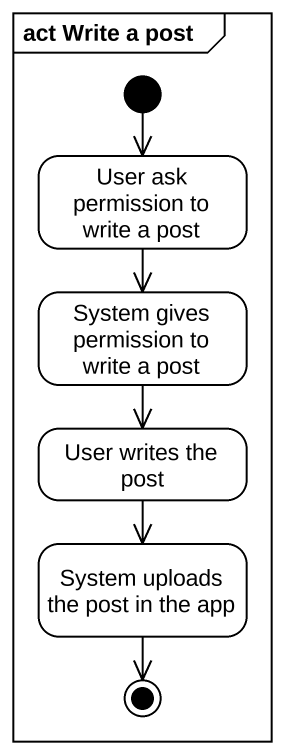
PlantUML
@startuml
mainframe act Write a post
hide empty description
state "User ask permission to write a post" as User_ask_permission_to
state "System gives permission to write a post" as System_gives_permission_to
state "User writes the post" as User_writes_the_post
state "System uploads the post in the app" as System_uploads_the_post_in
[*] --> User_ask_permission_to
User_ask_permission_to --> System_gives_permission_to
System_gives_permission_to --> User_writes_the_post
User_writes_the_post --> System_uploads_the_post_in
System_uploads_the_post_in --> [*]
@enduml
